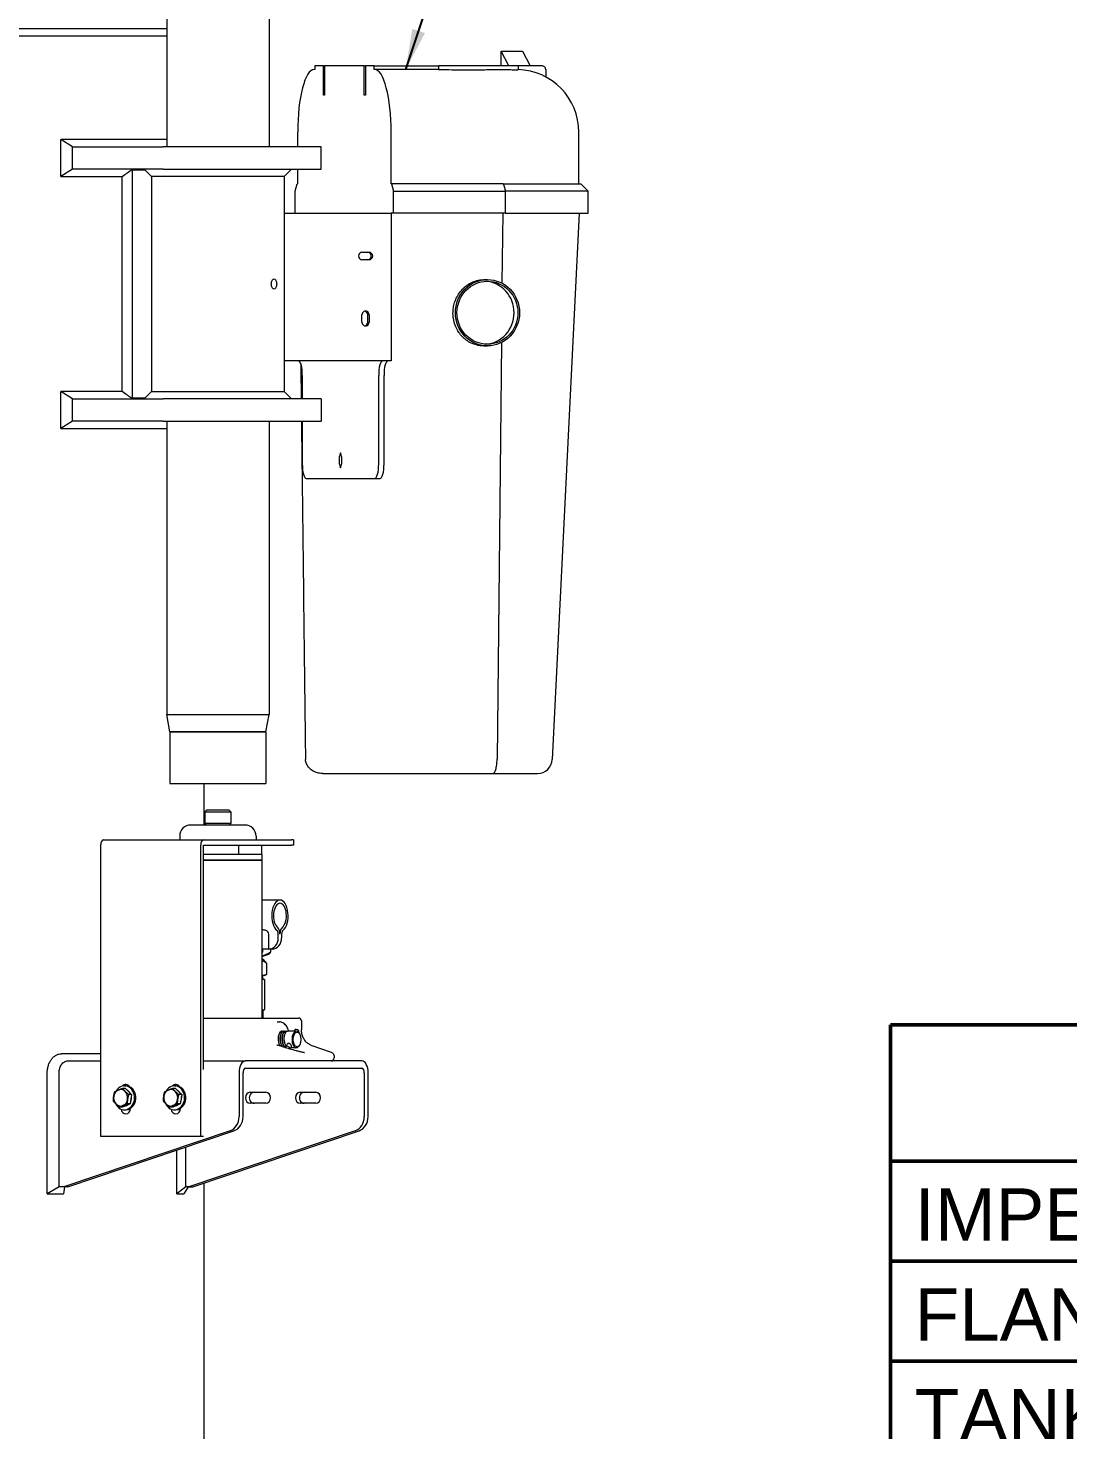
# Model space of a CAD drawing. Header units: inches. Extents: x 17 to 469, y 7 to 301.
# Drawn here: x 371.46 to 406.72, y 81.76 to 129.31 of the extents above; entities that cross this region are included whole.
import ezdxf
from ezdxf.enums import TextEntityAlignment as Align

# ---------------------------------------------------------------- set-up
doc = ezdxf.new("R2010")
doc.units = ezdxf.units.IN
doc.header["$LTSCALE"] = 14
doc.header["$MEASUREMENT"] = 0
doc.layers.get('0').update_dxf_attribs({"lineweight": 25})
for name, color, linetype, lineweight in [('Sketch Geometry(MEMCOR)', 7, 'Continuous', 50), ('Symbol (ANSI)', 7, 'Continuous', 25), ('Symbols(MEMCOR)', 7, 'Continuous', 25), ('Visible (ANSI)', 7, 'Continuous', 50)]:
    doc.layers.add(name, color=color, linetype=linetype, lineweight=lineweight)
doc.styles.add('MEMCOR', font='arial.ttf')
doc.styles.add('MEMCOR Medium', font='arial.ttf')
doc.styles.get("Standard").update_dxf_attribs({"font": 'arial.ttf'})
doc.dimstyles.new('Default (ANSI)$7', dxfattribs={"dimscale": 14, "dimtxt": 0.15, "dimasz": 0.098425, "dimexe": 0.125, "dimexo": 0.0625, "dimgap": 0.031496, "dimtad": 0, "dimtih": 1, "dimtoh": 1, "dimdec": 4, "dimrnd": 1e-08, "dimzin": 3, "dimdsep": 46, "dimlunit": 5, "dimtxsty": 'MEMCOR Medium', "dimcen": 0.09, "dimdle": 0.393701, "dimclrd": 256, "dimclre": 256, "dimclrt": 256, "dimadec": 0, "dimazin": 1, "dimtfac": 0.8, "dimtofl": 0, "dimtmove": 0, "dimatfit": 3, "dimfxl": 1, "dimfrac": 1, "dimtolj": 1, "dimtzin": 4, "dimlwd": -1, "dimlwe": -1, "dimarcsym": 0})

# ---------------------------------------------------------------- blocks, each defined once
blk = doc.blocks.new('NOTES')
at = {"layer": 'Sketch Geometry(MEMCOR)'}
for p, q in [((-2.075, 1.85), (2.075, 1.85)), ((-2.075, -1.85), (-2.075, 1.85)), ((-2.075, 1.55), (2.075, 1.55)), ((-2.075, 1.33), (2.075, 1.33)), ((-2.075, 1.11), (2.075, 1.11)), ((-2.075, 1.11), (2.075, 1.11))]:
    blk.add_line(p, q, dxfattribs=at)
at = {"layer": 'Symbols(MEMCOR)', "color": 7, "insert": (-2.0218, 1.49), "char_height": 0.114972, "attachment_point": 1, "style": 'MEMCOR'}
blk.add_mtext('\\fArial|b0|i0;IMPERIAL CONNECTIONS', dxfattribs=at)
at = {"layer": 'Symbols(MEMCOR)', "color": 7, "insert": (-2.0218, 1.27), "char_height": 0.114972, "width": 3.913787, "attachment_point": 1, "style": 'MEMCOR'}
blk.add_mtext('\\fArial|b0|i0;FLANGES CONFORM TO ANSI B16.5, CLASS 150', dxfattribs=at)
at = {"layer": 'Symbols(MEMCOR)', "color": 7, "insert": (-2.0218, 1.048), "char_height": 0.114972, "width": 4.125148, "attachment_point": 1, "line_spacing_factor": 0.944221, "style": 'MEMCOR'}
blk.add_mtext('\\fArial|b0|i0;TANKS ARE SHIPPED WITH LEGS IN THE COLLAPSED POSITION TO REDUCE OVERALL HEIGHT AND ASSIST TANK ACCESS. TANK MUST BE INSTALLED WITH LEGS IN EXTENDED POSITION.', dxfattribs=at)
at = {"layer": 'Symbols(MEMCOR)', "color": 7, "lineweight": 30, "flags": 63}
for tag, p in [('@Special_Notes', (-2.0218, -1.4827)), ('@Special_Notes1', (-2.0218, -1.6773))]:
    blk.add_attdef(tag, text='', height=0.115, dxfattribs=at).set_placement(p, align=Align.TOP_LEFT)

msp = doc.modelspace()

# ---------------------------------------------------------------- linework, layer by layer
at = {"layer": 'Visible (ANSI)', "linetype": 'Continuous', "lineweight": 18}
for p, q in [((376.164507, 135.776895), (376.164507, 125.276895)), ((379.634507, 135.776895), (379.634507, 125.276895)), ((376.164507, 129.276895), (343.750651, 129.276895)), ((376.164507, 129.026895), (360.939717, 129.026895)), ((387.764962, 128.026895), (387.506143, 128.526895)), ((387.506143, 128.526895), (388.230588, 128.526895)), ((387.506143, 128.026895), (387.506143, 128.526895)), ((388.230588, 128.526895), (388.489407, 128.026895)), ((381.186126, 127.901895), (381.159064, 127.901895)), ((381.477283, 128.026895), (381.186126, 128.026895)), ((381.186126, 128.026895), (381.186126, 127.901895)), ((381.477283, 127.026895), (381.477283, 128.026895)), ((381.477283, 128.026895), (381.515349, 128.026895)), ((381.515349, 128.026895), (381.515349, 127.026895)), ((382.862738, 128.026895), (381.515349, 128.026895)), ((382.862738, 127.026895), (382.862738, 128.026895)), ((382.862738, 128.026895), (382.900805, 128.026895)), ((382.900805, 128.026895), (382.900805, 127.026895)), ((383.191974, 128.026895), (382.900805, 128.026895)), ((383.191974, 128.026895), (385.373461, 128.026895)), ((383.191974, 127.901895), (383.191974, 128.026895)), ((383.219024, 127.901895), (383.191974, 127.901895)), ((384.268788, 127.901895), (383.219024, 127.901895)), ((388.07483, 128.026895), (385.373461, 128.026895)), ((385.373461, 128.026895), (385.373461, 127.899212)), ((388.07483, 128.026895), (388.07483, 127.89593)), ((388.871082, 128.026895), (388.07483, 128.026895)), ((389.013391, 127.901895), (389.013391, 127.650559)), ((381.515349, 127.026895), (381.477283, 127.026895)), ((382.900805, 127.026895), (382.862738, 127.026895)), ((372.57878, 124.278004), (372.57878, 125.525786)), ((376.164507, 125.525786), (372.57878, 125.525786)), ((372.974099, 125.276895), (372.57878, 125.525786)), ((380.606662, 125.276895), (380.606662, 125.776895)), ((383.771426, 124.026895), (383.771426, 125.776895)), ((390.13589, 124.026895), (390.13589, 125.776895)), ((372.974099, 125.276895), (376.044789, 125.276895)), ((372.974099, 124.526895), (372.974099, 125.276895)), ((381.399507, 125.276895), (376.044789, 125.276895)), ((381.399507, 124.526895), (381.399507, 125.276895)), ((372.974099, 124.526895), (372.57878, 124.278004)), ((372.57878, 124.278004), (374.659989, 124.278004)), ((376.044789, 124.526895), (372.974099, 124.526895)), ((374.659989, 116.975786), (374.659989, 124.278004)), ((375.009264, 124.501895), (374.973061, 124.501895)), ((375.009264, 124.501895), (375.424507, 124.501895)), ((375.009264, 116.751895), (375.009264, 124.501895)), ((375.649507, 124.276895), (375.399507, 124.526895)), ((375.649507, 124.276895), (375.649507, 116.976895)), ((380.149507, 124.276895), (375.649507, 124.276895)), ((376.044789, 124.526895), (381.399507, 124.526895)), ((380.149507, 124.276895), (380.399507, 124.526895)), ((380.149507, 124.276895), (380.149507, 116.976895)), ((380.606662, 124.026895), (380.606662, 124.526895)), ((380.523112, 123.776895), (380.588101, 124.026895)), ((380.523112, 123.026895), (380.523112, 123.776895)), ((380.606662, 124.026895), (380.588101, 124.026895)), ((383.789986, 124.026895), (383.771426, 124.026895)), ((383.789986, 124.026895), (383.854975, 123.776895)), ((387.572083, 124.026895), (383.789986, 124.026895)), ((383.854975, 123.026895), (383.854975, 123.776895)), ((383.854975, 123.776895), (387.648358, 123.776895)), ((387.572083, 124.026895), (390.20729, 124.026895)), ((387.648358, 123.026895), (387.648358, 123.776895)), ((390.45729, 123.776895), (387.648358, 123.776895)), ((390.20729, 124.026895), (390.45729, 123.776895)), ((390.45729, 123.026895), (390.45729, 123.776895)), ((380.149507, 123.026895), (383.493126, 123.026895)), ((383.493126, 123.026895), (383.771055, 123.026895)), ((383.854975, 123.026895), (383.771055, 123.026895)), ((383.771069, 123.026895), (383.771069, 118.026895)), ((387.648358, 123.026895), (383.854975, 123.026895)), ((387.554126, 123.026895), (387.529892, 120.654777)), ((387.648358, 123.026895), (390.45729, 123.026895)), ((390.14826, 123.026895), (389.236367, 104.502312)), ((382.784675, 121.701895), (383.026156, 121.701895)), ((383.026156, 121.451895), (382.784675, 121.451895)), ((386.942002, 120.776895), (387.037504, 120.776895)), ((382.784675, 119.331895), (382.784675, 119.581895)), ((382.977628, 119.331895), (382.977628, 119.581895)), ((383.026156, 119.581895), (383.026156, 119.331895)), ((386.918416, 118.526895), (387.037504, 118.526895)), ((387.509292, 118.638455), (387.364919, 104.507213)), ((383.493126, 118.026895), (380.149507, 118.026895)), ((383.771069, 118.026895), (383.493126, 118.026895)), ((380.761891, 117.526895), (380.761891, 116.726895)), ((383.350081, 114.526895), (383.350081, 117.526895)), ((383.531192, 114.526895), (383.531192, 117.526895)), ((372.57878, 115.728004), (372.57878, 116.975786)), ((374.659989, 116.975786), (372.57878, 116.975786)), ((372.974099, 116.726895), (372.57878, 116.975786)), ((375.649507, 116.976895), (375.399507, 116.726895)), ((375.649507, 116.976895), (380.149507, 116.976895)), ((380.149507, 116.976895), (380.399507, 116.726895)), ((372.974099, 116.726895), (376.044789, 116.726895)), ((372.974099, 115.976895), (372.974099, 116.726895)), ((375.009264, 116.751895), (374.973061, 116.751895)), ((375.424507, 116.751895), (375.009264, 116.751895)), ((381.399507, 116.726895), (376.044789, 116.726895)), ((381.399507, 116.726895), (381.399507, 115.976895)), ((372.974099, 115.976895), (372.57878, 115.728004)), ((372.57878, 115.728004), (376.164507, 115.728004)), ((376.044789, 115.976895), (372.974099, 115.976895)), ((376.044789, 115.976895), (381.399507, 115.976895)), ((376.164507, 115.976895), (376.164507, 106.026895)), ((379.634507, 115.976895), (379.634507, 106.026895)), ((380.761891, 115.976895), (380.761891, 114.526895)), ((382.023633, 114.521895), (382.023633, 114.771895)), ((382.088338, 114.771895), (382.088338, 114.521895)), ((380.8913, 114.026895), (383.220672, 114.026895)), ((383.220672, 114.026895), (383.401783, 114.026895)), ((376.164507, 106.026895), (379.634507, 106.026895)), ((376.164507, 106.026895), (376.212749, 106.026895)), ((376.274507, 105.436895), (376.164507, 106.026895)), ((376.212749, 106.026895), (379.634507, 106.026895)), ((379.524507, 105.436895), (379.634507, 106.026895)), ((376.274507, 105.436895), (379.524507, 105.436895)), ((376.274507, 105.436895), (376.274507, 103.686895)), ((376.319691, 105.436895), (376.274507, 105.436895)), ((379.524507, 105.436895), (376.319691, 105.436895)), ((379.524507, 105.436895), (379.524507, 103.686895)), ((387.364919, 104.507213), (387.364919, 104.507174)), ((376.274507, 103.686895), (379.524507, 103.686895)), ((377.438593, 102.276895), (377.438593, 103.686895)), ((381.458412, 104.026895), (383.911941, 104.026895)), ((383.911941, 104.026895), (387.221179, 104.026895)), ((387.221179, 104.026895), (388.736964, 104.026895)), ((377.512007, 102.776895), (377.462007, 102.726895)), ((377.462007, 102.726895), (378.337007, 102.726895)), ((377.462007, 102.726895), (377.462007, 102.326895)), ((378.287007, 102.776895), (377.512007, 102.776895)), ((378.287007, 102.776895), (378.337007, 102.726895)), ((378.337007, 102.726895), (378.337007, 102.326895)), ((378.818132, 102.276895), (376.980881, 102.276895)), ((378.337007, 102.326895), (377.462007, 102.326895)), ((377.512007, 102.276895), (377.462007, 102.326895)), ((378.287007, 102.276895), (378.337007, 102.326895)), ((374.025405, 101.776895), (377.417598, 101.776895)), ((376.605881, 101.901895), (376.605881, 101.776895)), ((377.417598, 101.776895), (380.390482, 101.776895)), ((379.193132, 101.901895), (379.193132, 101.776895)), ((380.466458, 101.776895), (380.390482, 101.776895)), ((380.466458, 101.776895), (380.466458, 101.589395)), ((373.926024, 101.589356), (373.926024, 91.729286)), ((377.318217, 91.729286), (377.318217, 101.589356)), ((377.417577, 93.987817), (377.417577, 101.589356)), ((378.613248, 101.276895), (377.417577, 101.276895)), ((377.417598, 101.589395), (380.390482, 101.589395)), ((378.613248, 101.276895), (378.613248, 101.589395)), ((379.392774, 101.276895), (378.613248, 101.276895)), ((379.392774, 101.276895), (379.392774, 101.589395)), ((379.393257, 101.276895), (379.392774, 101.276895)), ((379.393257, 101.276895), (379.393257, 101.089395)), ((380.466458, 101.589395), (380.390482, 101.589395)), ((379.393257, 101.089395), (377.417577, 101.089395)), ((379.393257, 101.069395), (377.417577, 101.069395)), ((379.268257, 101.069395), (379.268257, 101.089395)), ((379.393257, 101.069395), (379.393257, 95.733145)), ((380.003994, 99.733145), (379.393257, 99.733145)), ((379.626703, 98.068145), (379.626703, 98.578937)), ((379.94659, 98.443145), (379.94659, 98.578937)), ((380.061399, 98.578937), (380.061399, 98.443145)), ((379.422188, 97.972244), (379.422188, 98.068145)), ((379.626703, 98.068145), (379.422188, 98.068145)), ((379.741512, 98.068145), (379.626703, 98.068145)), ((379.692249, 97.972244), (379.692249, 98.068145)), ((379.419333, 97.733145), (379.393257, 97.733145)), ((379.419333, 97.733145), (379.542364, 97.586522)), ((379.549351, 97.578001), (379.549351, 97.209721)), ((379.417535, 97.170645), (379.393257, 97.170645)), ((379.419333, 97.070645), (379.393257, 97.070645)), ((379.481833, 97.170645), (379.417535, 97.170645)), ((379.419333, 97.070645), (379.419333, 97.170645)), ((379.419333, 97.070645), (379.471217, 97.04069)), ((379.477206, 97.037151), (379.477206, 96.016639)), ((379.481833, 97.170645), (379.542364, 97.205593)), ((377.417577, 95.733145), (378.390654, 95.733145)), ((378.390654, 95.733145), (380.634644, 95.733145)), ((379.393257, 95.983145), (379.419333, 95.983145)), ((379.419333, 95.983145), (379.471217, 96.0131)), ((379.419333, 95.983145), (379.419333, 95.733145)), ((379.908666, 95.59877), (379.987614, 95.59877)), ((380.734644, 95.633145), (380.734644, 95.332676)), ((380.081119, 95.28627), (380.072917, 95.28627)), ((380.146737, 95.28627), (380.138535, 95.28627)), ((380.212355, 95.28627), (380.204153, 95.28627)), ((380.559145, 95.28627), (380.269771, 95.28627)), ((380.50378, 95.329294), (380.481327, 95.28627)), ((380.645626, 95.25527), (380.638501, 95.241617)), ((380.664949, 95.203768), (380.648936, 95.227499)), ((379.900687, 94.824633), (379.900671, 94.824639)), ((380.251899, 94.846633), (380.203959, 94.75477)), ((380.393745, 94.772609), (380.348717, 94.686324)), ((380.559145, 94.72377), (380.368258, 94.72377)), ((380.664949, 94.806272), (380.648936, 94.782541)), ((381.055565, 94.814333), (381.742079, 94.569864)), ((373.926024, 94.522044), (372.595573, 94.522044)), ((372.809008, 94.276895), (373.926024, 94.276895)), ((377.417577, 94.276895), (378.832536, 94.276895)), ((382.781279, 94.276895), (378.832536, 94.276895)), ((381.838788, 94.427817), (381.838788, 94.376895)), ((372.115197, 89.765949), (372.115197, 93.876895)), ((372.515229, 90.011099), (372.515229, 93.876895)), ((378.620569, 93.876895), (378.620569, 92.388397)), ((378.753048, 92.388397), (378.753048, 93.876895)), ((378.832536, 94.026895), (382.781279, 94.026895)), ((382.860767, 93.876895), (382.860767, 92.388397)), ((382.993247, 92.388397), (382.993247, 93.876895)), ((374.765778, 93.346526), (374.663555, 93.346526)), ((374.731679, 93.432895), (374.774073, 93.432895)), ((374.765778, 93.346526), (374.871314, 93.242442)), ((374.871314, 93.242442), (374.97685, 93.138358)), ((376.461874, 93.346526), (376.359651, 93.346526)), ((376.427775, 93.432895), (376.470169, 93.432895)), ((376.461874, 93.346526), (376.56741, 93.242442)), ((376.56741, 93.242442), (376.672947, 93.138358)), ((378.991547, 93.214395), (379.521578, 93.214395)), ((380.687644, 93.214395), (381.217674, 93.214395)), ((374.800291, 92.762996), (374.67108, 92.707264)), ((374.929502, 92.818727), (374.800291, 92.762996)), ((374.929502, 92.818727), (374.827279, 92.818727)), ((374.97685, 93.138358), (374.874628, 93.138358)), ((374.953176, 92.978543), (374.929502, 92.818727)), ((374.97685, 93.138358), (374.953176, 92.978543)), ((376.496387, 92.762996), (376.367177, 92.707264)), ((376.625598, 92.818727), (376.496387, 92.762996)), ((376.625598, 92.818727), (376.523375, 92.818727)), ((376.672947, 93.138358), (376.570724, 93.138358)), ((376.649272, 92.978543), (376.625598, 92.818727)), ((376.672947, 93.138358), (376.649272, 92.978543)), ((379.521578, 92.839395), (378.991547, 92.839395)), ((381.217674, 92.839395), (380.687644, 92.839395)), ((374.67108, 92.707264), (374.568858, 92.707264)), ((374.731679, 92.620895), (374.774073, 92.620895)), ((376.367177, 92.707264), (376.264954, 92.707264)), ((376.427775, 92.620895), (376.470169, 92.620895)), ((378.312879, 91.907583), (372.675751, 90.011099)), ((372.808231, 90.011099), (378.445359, 91.907583)), ((382.553078, 91.907583), (376.91595, 90.011099)), ((377.04843, 90.011099), (382.685557, 91.907583)), ((373.926024, 91.729286), (377.318217, 91.729286)), ((376.807592, 90.011099), (376.807592, 91.356594)), ((377.318217, 91.729286), (377.409264, 91.729286)), ((376.512346, 89.765949), (376.512346, 91.257265)), ((372.515229, 90.011099), (372.115197, 89.765949)), ((372.675751, 90.011099), (372.515229, 90.011099)), ((372.699874, 90.011099), (372.664446, 89.765949)), ((372.808231, 90.011099), (372.675751, 90.011099)), ((376.807592, 90.011099), (376.512346, 89.765949)), ((376.887907, 90.011099), (376.747694, 89.765949)), ((376.91595, 90.011099), (376.807592, 90.011099)), ((376.91595, 90.011099), (377.04843, 90.011099)), ((377.438593, 77.457895), (377.438593, 90.14236)), ((372.115197, 89.765949), (372.664446, 89.765949)), ((376.512346, 89.765949), (376.747694, 89.765949))]:
    msp.add_line(p, q, dxfattribs=at)
for centre, radius, start, end in [((388.01089, 125.776895), 2.125, 0, 88.2757372), ((388.736972, 104.526895), 0.5, 270, 357.1818291), ((376.980881, 101.901895), 0.375, 90, 180), ((378.818132, 101.901895), 0.375, 0, 90), ((380.634644, 95.633145), 0.1, 0, 90), ((381.738788, 94.376895), 0.1, 270, 0)]:
    msp.add_arc(centre, radius, start, end, dxfattribs=at)
for centre, major_axis, ratio, start_param, end_param in [((381.159064, 125.776895), (0, 2.125), 0.259953945, 0, 1.570796327), ((383.219024, 125.776895), (0, -2.125), 0.259953945, 1.570796327, 3.141592654), ((384.268788, 125.776895), (21.990324, 0), 0.096633412, 1.520540653, 1.570796327), ((388.871082, 127.901895), (0.142309, 0), 0.878370418, 0, 1.570796327), ((382.784675, 121.576895), (0, -0.125), 0.965925826, 3.141592654, 6.283185307), ((382.977628, 121.576895), (0, -0.125), 0.965925826, 0, 3.141592654), ((383.026156, 121.576895), (0, 0.125), 0.965925826, 3.141592654, 6.283185307), ((386.908094, 119.651895), (0, -1.069494), 0.965925826, 0.062675585, 3.078917069), ((382.905416, 119.581895), (0, 0.125), 0.965925826, 4.71238898, 7.853981634), ((382.856887, 119.581895), (0, 0.125), 0.965925826, 4.71238898, 6.080845559), ((382.905416, 119.331895), (0, -0.125), 0.965925826, 4.71238898, 7.853981634), ((382.856887, 119.331895), (0, -0.125), 0.965925826, 0.202339749, 1.570796327), ((380.632481, 117.526895), (0, 0.5), 0.258819045, 4.71238898, 6.283185307), ((383.479491, 117.526895), (0, 0.5), 0.258819045, 0, 1.570796327), ((383.660602, 117.526895), (0, 0.5), 0.258819045, 0, 1.570796327), ((382.055986, 114.771895), (0, 0.125), 0.258819045, 4.71238898, 7.853981634), ((380.8913, 114.526895), (0, -0.5), 0.258819045, 4.71238898, 6.283185307), ((382.055986, 114.521895), (0, -0.125), 0.258819045, 4.71238898, 7.853981634), ((383.220672, 114.526895), (0, -0.5), 0.258819045, 0, 1.570796327), ((383.401783, 114.526895), (0, -0.5), 0.258819045, 0, 1.570796327), ((381.3638, 104.528789), (-0.113477, 0.48878), 0.98813552, 1.3520218, 1.39739246), ((374.025405, 101.589356), (0, 0.187539), 0.529919264, 0, 1.570796327), ((377.417598, 101.589356), (0, 0.187539), 0.529919264, 0, 1.570796327), ((377.417598, 101.589356), (0, 0.0000394), 0.529919264, 0, 1.570796327), ((380.003994, 99.201895), (0, -0.53125), 0.521858138, 0.381636227, 5.90154908), ((380.003994, 99.201895), (0, -0.42125), 0.521858138, 0.381636227, 5.90154908), ((379.777941, 99.201895), (0.730411, 0), 0.727330688, 4.157712545, 4.330752753), ((379.434218, 98.578937), (0.192485, 0), 0.727330688, 0, 1.1891601), ((379.626703, 98.443145), (0, -0.375), 0.853032287, 0, 1.570796327), ((379.741512, 98.443145), (0, -0.375), 0.853032287, 0, 1.570796327), ((379.87353, 98.578937), (0, 0.14), 0.521858138, 4.71238898, 5.90154908), ((379.87353, 98.578937), (0, 0.25), 0.521858138, 4.71238898, 5.90154908), ((380.134459, 98.578937), (0, 0.25), 0.521858138, 0.381636227, 1.570796327), ((380.134459, 98.578937), (0, 0.14), 0.521858138, 0.381636227, 1.570796327), ((378.909302, 99.068145), (0, -1.25), 0.853032287, 0.471100818, 0.50179497), ((379.179364, 99.068145), (0, -1.25), 0.853032287, 0.201965612, 0.50179497), ((378.595535, 99.068145), (1.718613, 0), 0.72733069, 5.195081766, 5.214183953), ((379.493131, 99.068145), (0, 1.25), 0.331174149, 3.545484492, 3.643387629), ((379.236768, 99.068145), (0, -1.25), 0.853032287, 0.147291765, 0.403891833), ((380.559145, 95.00502), (0, -0.28125), 0.521858138, 2.483298531, 6.94147943), ((380.574703, 95.292282), (0.070923, -0.037012), 0.603184915, 0, 3.141592654), ((380.274883, 94.717758), (0.070923, -0.037012), 0.603184915, 0.128021739, 3.638266401), ((378.832536, 93.876895), (0, 0.4), 0.529919264, 0, 1.570796327), ((382.781279, 93.876895), (0, 0.4), 0.529919264, 4.71238898, 6.283185307), ((378.832536, 93.876895), (0, 0.15), 0.529919264, 0, 1.570796327), ((382.781279, 93.876895), (0, 0.15), 0.529919264, 4.71238898, 6.283185307), ((374.602907, 93.026895), (0, 0.281), 0.848048096, 0.350665941, 1.397863492), ((374.731679, 93.026895), (0, -0.406), 0.848048096, 5.213042748, 10.392589913), ((374.602907, 93.026895), (0, 0.281), 0.848048096, 5.586653696, 6.633851248), ((374.774073, 93.291786), (0, 0.1875), 0.848048096, 5.354787395, 7.068229883), ((374.602907, 93.026895), (0, 0.281), 0.848048096, 4.539456145, 5.586653696), ((374.774073, 93.026895), (0, -0.406), 0.848048096, 0, 3.141592654), ((374.731679, 93.026895), (0, -0.281), 0.848048096, 2.17715705, 2.712965036), ((376.299003, 93.026895), (0, 0.281), 0.848048096, 0.350665941, 1.397863492), ((376.427775, 93.026895), (0, -0.406), 0.848048096, 5.213042748, 10.392589913), ((376.299003, 93.026895), (0, 0.281), 0.848048096, 5.586653696, 6.633851248), ((376.470169, 93.291786), (0, 0.1875), 0.848048096, 5.354787395, 7.068229883), ((376.299003, 93.026895), (0, 0.281), 0.848048096, 4.539456145, 5.586653696), ((376.470169, 93.026895), (0, -0.406), 0.848048096, 0, 3.141592654), ((376.427775, 93.026895), (0, -0.281), 0.848048096, 2.17715705, 2.712965036), ((378.991547, 93.026895), (0, -0.1875), 0.848048096, 3.141592654, 6.283185307), ((379.124027, 93.026895), (0, 0.1875), 0.848048096, 0, 3.141592654), ((379.521578, 93.026895), (0, 0.1875), 0.848048096, 3.141592654, 6.283185307), ((380.687644, 93.026895), (0, -0.1875), 0.848048096, 3.141592654, 6.283185307), ((380.820123, 93.026895), (0, 0.1875), 0.848048096, 0, 3.141592654), ((381.217674, 93.026895), (0, 0.1875), 0.848048096, 3.141592654, 6.283185307), ((374.602907, 93.026895), (0, -0.281), 0.848048096, 4.539456145, 5.586653696), ((374.602907, 93.026895), (0, -0.281), 0.848048096, 5.586653696, 6.633851248), ((374.602907, 93.026895), (0, -0.281), 0.848048096, 0.350665941, 1.397863492), ((374.731679, 93.026895), (0, -0.281), 0.848048096, 0.15490211, 0.546429771), ((374.731679, 93.026895), (0, -0.281), 0.848048096, 1.065357205, 1.730369778), ((376.299003, 93.026895), (0, -0.281), 0.848048096, 4.539456145, 5.586653696), ((376.299003, 93.026895), (0, -0.281), 0.848048096, 5.586653696, 6.633851248), ((376.299003, 93.026895), (0, -0.281), 0.848048096, 0.350665941, 1.397863492), ((376.427775, 93.026895), (0, -0.281), 0.848048096, 0.15490211, 0.546429771), ((376.427775, 93.026895), (0, -0.281), 0.848048096, 1.065357205, 1.730369778), ((374.774073, 92.666786), (0, -0.1875), 0.848048096, 4.832001827, 7.853974456), ((376.470169, 92.666786), (0, -0.1875), 0.848048096, 4.832001827, 7.853974456), ((378.196545, 92.388397), (0, -0.5), 0.848048096, 0.277922798, 1.570796327), ((378.329024, 92.388397), (0, -0.5), 0.848048096, 0.277922798, 1.570796327), ((382.436743, 92.388397), (0, -0.5), 0.848048096, 0.277922798, 1.570796327), ((382.569223, 92.388397), (0, -0.5), 0.848048096, 0.277922798, 1.570796327)]:
    msp.add_ellipse(centre, major_axis=major_axis, ratio=ratio, start_param=start_param, end_param=end_param, dxfattribs=at)
for centre, major_axis, ratio in [((387.037504, 119.651895), (0, 1.125), 0.965925826), ((387.037504, 119.651895), (0, 1.069494), 0.965925826), ((380.584736, 95.00502), (0, 0.25125), 0.521858138)]:
    msp.add_ellipse(centre, major_axis=major_axis, ratio=ratio, dxfattribs=at)
for points, knots in [([(385.373461, 127.899212), (385.454579, 127.898637), (385.535549, 127.898032), (385.905134, 127.895365), (386.189478, 127.89374), (386.459107, 127.89374), (386.566788, 127.89374), (386.678221, 127.89398), (386.790522, 127.8945)], [26.213517074, 26.213517074, 26.213517074, 26.213517074, 26.824810769, 26.824810769, 29.016237352, 29.016237352, 29.016237352, 29.891417752, 29.891417752, 29.891417752, 29.891417752]), ([(386.790522, 127.8945), (386.843734, 127.894807), (386.896491, 127.895157), (386.98863, 127.896098), (387.027924, 127.896577), (387.066467, 127.89708)], [-55.1561514955, -55.1561514955, -55.1561514955, -55.1561514955, -54.7075950751, -54.7075950751, -54.3637081452, -54.3637081452, -54.3637081452, -54.3637081452]), ([(387.066467, 127.89708), (387.105983, 127.897617), (387.145079, 127.897986), (387.44209, 127.900229), (387.663221, 127.898554), (387.89172, 127.895484), (387.961907, 127.894172), (388.036063, 127.893666), (388.057066, 127.893794), (388.072264, 127.894895), (388.07483, 127.895362), (388.07483, 127.895934)], [-37.914858437, -37.914858437, -37.914858437, -37.914858437, -37.674676988, -37.674676988, -36.064935499, -36.064935499, -35.345048353, -35.345048353, -34.968662607, -34.968662607, -34.800547278, -34.800547278, -34.800547278, -34.800547278]), ([(374.659989, 124.278004), (374.715837, 124.317659), (374.771618, 124.357421), (374.875956, 124.432075), (374.924535, 124.466948), (374.973061, 124.501895)], [-1.0798461325, -1.0798461325, -1.0798461325, -1.0798461325, -0.5496662488, -0.5496662488, -0.0868629336, -0.0868629336, -0.0868629336, -0.0868629336]), ([(379.807615, 120.45502), (379.796174, 120.45502), (379.783683, 120.459337), (379.760194, 120.47688), (379.74921, 120.490106), (379.731642, 120.520616), (379.723888, 120.539938), (379.713539, 120.582282), (379.71096, 120.605305), (379.71096, 120.648485), (379.713539, 120.671508), (379.723888, 120.713852), (379.731642, 120.733174), (379.74921, 120.763684), (379.760194, 120.77691), (379.783683, 120.794454), (379.796174, 120.79877), (379.807615, 120.79877)], [0.658064209, 0.658064209, 0.658064209, 0.658064209, 0.822580166, 0.822580166, 0.987096123, 0.987096123, 1.15161227, 1.15161227, 1.316128418, 1.316128418, 1.480644565, 1.480644565, 1.645160712, 1.645160712, 1.809676669, 1.809676669, 1.974192626, 1.974192626, 1.974192626, 1.974192626]), ([(379.807615, 120.79877), (379.819056, 120.79877), (379.830966, 120.794454), (379.852354, 120.77691), (379.861848, 120.763684), (379.876617, 120.733174), (379.88288, 120.713852), (379.891124, 120.671508), (379.893119, 120.648485), (379.893119, 120.626895), (379.893119, 120.605305), (379.891124, 120.582282), (379.88288, 120.539938), (379.876617, 120.520616), (379.861848, 120.490106), (379.852354, 120.47688), (379.830966, 120.459337), (379.819056, 120.45502), (379.807615, 120.45502)], [1.974192626, 1.974192626, 1.974192626, 1.974192626, 2.138708584, 2.138708584, 2.303224541, 2.303224541, 2.467740688, 2.467740688, 2.632256835, 2.632256835, 2.632256835, 2.796772982, 2.796772982, 2.961289129, 2.961289129, 3.125805087, 3.125805087, 3.290321044, 3.290321044, 3.290321044, 3.290321044]), ([(386.918416, 118.526895), (386.832579, 118.526895), (386.747018, 118.53793), (386.540757, 118.592205), (386.424602, 118.647703), (386.22462, 118.794013), (386.140352, 118.88088), (386.017141, 119.059372), (385.972873, 119.145264), (385.913267, 119.309001), (385.894054, 119.384525), (385.876362, 119.501812), (385.872371, 119.542298), (385.868953, 119.61511), (385.868747, 119.647335), (385.871055, 119.714918), (385.873836, 119.750235), (385.885035, 119.840808), (385.895766, 119.895678), (385.946988, 120.085644), (386.007432, 120.213517), (386.170504, 120.440867), (386.272123, 120.537812), (386.508137, 120.689552), (386.641323, 120.74098), (386.833548, 120.772491), (386.887824, 120.776895), (386.942002, 120.776895)], [-10.715760579, -10.715760579, -10.715760579, -10.715760579, -10.016991824, -10.016991824, -8.987209406, -8.987209406, -8.034855793, -8.034855793, -7.28612208, -7.28612208, -6.68856196, -6.68856196, -6.377730064, -6.377730064, -6.131961856, -6.131961856, -5.862080728, -5.862080728, -5.436410224, -5.436410224, -4.360552956, -4.360552956, -3.27084968, -3.27084968, -2.137348845, -2.137348845, -1.69571103, -1.69571103, -1.69571103, -1.69571103]), ([(374.973061, 116.751895), (374.926865, 116.785164), (374.880621, 116.818366), (374.776294, 116.893036), (374.718177, 116.934469), (374.659989, 116.975786)], [-0.9929838904, -0.9929838904, -0.9929838904, -0.9929838904, -0.5524017996, -0.5524017996, 0, 0, 0, 0]), ([(380.731863, 115.976895), (380.733249, 115.86003), (380.734636, 115.743166), (380.750652, 114.392869), (380.765283, 113.159437), (380.794546, 110.692573), (380.809177, 109.45914), (380.83844, 106.992276), (380.853071, 105.758844), (380.867703, 104.525412)], [-30.374108627, -30.374108627, -30.374108627, -30.374108627, -29.482665852, -29.482665852, -20.074046969, -20.074046969, -10.665428085, -10.665428085, -1.256809201, -1.256809201, -1.256809201, -1.256809201]), ([(381.458412, 104.026895), (381.409395, 104.026895), (381.360135, 104.031999), (381.262977, 104.052963), (381.214747, 104.068862), (381.121198, 104.113352), (381.075498, 104.142089), (380.991146, 104.215967), (380.952437, 104.261185), (380.899924, 104.357325), (380.882722, 104.40397), (380.8713, 104.469881), (380.869415, 104.486272), (380.868484, 104.502672)], [-0.002011235, -0.002011235, -0.002011235, -0.002011235, 0.35938223, 0.35938223, 0.720775695, 0.720775695, 1.082169161, 1.082169161, 1.443562626, 1.443562626, 1.716331212, 1.716331212, 1.804956091, 1.804956091, 1.804956091, 1.804956091]), ([(387.221179, 104.026895), (387.221252, 104.026895), (387.221325, 104.026895), (387.238686, 104.026988), (387.255874, 104.038052), (387.28959, 104.082693), (387.305645, 104.1175), (387.333043, 104.206514), (387.344125, 104.25986), (387.359766, 104.378245), (387.364176, 104.442147), (387.364919, 104.507174)], [-0.001946091, -0.001946091, -0.001946091, -0.001946091, 0, 0, 0.46111037, 0.46111037, 0.957424131, 0.957424131, 1.453469453, 1.453469453, 1.949372756, 1.949372756, 1.949372756, 1.949372756]), ([(380.304822, 95.28627), (380.303674, 95.28998), (380.302503, 95.293671), (380.283672, 95.351507), (380.260873, 95.401407), (380.204082, 95.488568), (380.169995, 95.52614), (380.093755, 95.577434), (380.053024, 95.593534), (380.002737, 95.598403), (379.995176, 95.59877), (379.987614, 95.59877)], [6.818121118, 6.818121118, 6.818121118, 6.818121118, 6.841009816, 6.841009816, 7.178667089, 7.178667089, 7.516324361, 7.516324361, 7.803489186, 7.803489186, 7.853981634, 7.853981634, 7.853981634, 7.853981634]), ([(380.072917, 95.28627), (380.060901, 95.28627), (380.048974, 95.283009), (380.025841, 95.270089), (380.014743, 95.260445), (379.989443, 95.22961), (379.9764, 95.205448), (379.955837, 95.14747), (379.948541, 95.11404), (379.941207, 95.042989), (379.941269, 95.006086), (379.948779, 94.933703), (379.956051, 94.898894), (379.976365, 94.838487), (379.988611, 94.812832), (380.002864, 94.791421)], [-16.493275383, -16.493275383, -16.493275383, -16.493275383, -16.30466323, -16.30466323, -16.114805784, -16.114805784, -15.838348084, -15.838348084, -15.556511065, -15.556511065, -15.277042507, -15.277042507, -15.000044981, -15.000044981, -14.748541989, -14.748541989, -14.748541989, -14.748541989]), ([(380.013289, 94.78814), (379.999191, 94.808587), (379.986956, 94.833151), (379.96606, 94.891923), (379.95831, 94.926369), (379.949788, 94.99853), (379.949212, 95.035587), (379.955557, 95.10705), (379.96237, 95.140762), (379.98205, 95.199845), (379.994734, 95.224772), (380.024554, 95.263474), (380.041427, 95.276618), (380.075938, 95.288263), (380.093207, 95.287367), (380.109827, 95.279963)], [-2.322691111, -2.322691111, -2.322691111, -2.322691111, -2.077179172, -2.077179172, -1.800507874, -1.800507874, -1.520293729, -1.520293729, -1.239659034, -1.239659034, -0.962969243, -0.962969243, -0.680307281, -0.680307281, -0.411955086, -0.411955086, -0.411955086, -0.411955086]), ([(380.138526, 95.28627), (380.134464, 95.28627), (380.130397, 95.285896), (380.108572, 95.28186), (380.091373, 95.271416), (380.060291, 95.237646), (380.046641, 95.214824), (380.02455, 95.158797), (380.016426, 95.125876), (380.0074, 95.055596), (380.006589, 95.019013), (380.01236, 94.946324), (380.018827, 94.910906), (380.038829, 94.84531), (380.052262, 94.815867), (380.075056, 94.781511), (380.082254, 94.772326), (380.089801, 94.764257)], [-11.987219716, -11.987219716, -11.987219716, -11.987219716, -11.923148901, -11.923148901, -11.642581456, -11.642581456, -11.36604087, -11.36604087, -11.08169527, -11.08169527, -10.803406962, -10.803406962, -10.525403075, -10.525403075, -10.242948778, -10.242948778, -10.123330404, -10.123330404, -10.123330404, -10.123330404]), ([(380.101483, 94.76064), (380.093665, 94.768533), (380.086196, 94.777608), (380.063029, 94.811078), (380.049369, 94.839692), (380.028629, 94.903992), (380.021711, 94.938997), (380.014928, 95.011455), (380.01523, 95.048235), (380.023266, 95.118976), (380.030906, 95.152199), (380.052101, 95.209376), (380.065397, 95.232986), (380.096019, 95.268613), (380.113107, 95.28007), (380.145747, 95.287958), (380.160851, 95.28646), (380.175442, 95.279963)], [-6.952206986, -6.952206986, -6.952206986, -6.952206986, -6.830041978, -6.830041978, -6.550339786, -6.550339786, -6.2735198, -6.2735198, -5.994604043, -5.994604043, -5.71184336, -5.71184336, -5.435473357, -5.435473357, -5.154205072, -5.154205072, -4.918384417, -4.918384417, -4.918384417, -4.918384417]), ([(380.204149, 95.28627), (380.202392, 95.28627), (380.200633, 95.2862), (380.180833, 95.284623), (380.163197, 95.275831), (380.131148, 95.244922), (380.116931, 95.223407), (380.093698, 95.170054), (380.084908, 95.138641), (380.074019, 95.069779), (380.072186, 95.032946), (380.076177, 94.959755), (380.081728, 94.92409), (380.099922, 94.857184), (380.112546, 94.826694), (380.143053, 94.776062), (380.160582, 94.756286), (380.186874, 94.738041), (380.1942, 94.734018), (380.201632, 94.73096)], [-7.47976339, -7.47976339, -7.47976339, -7.47976339, -7.452093404, -7.452093404, -7.168448934, -7.168448934, -6.891339244, -6.891339244, -6.611911602, -6.611911602, -6.329845298, -6.329845298, -6.053348763, -6.053348763, -5.771531572, -5.771531572, -5.492966017, -5.492966017, -5.388680549, -5.388680549, -5.388680549, -5.388680549]), ([(380.200868, 94.735145), (380.197964, 94.736664), (380.195078, 94.738333), (380.172824, 94.752476), (380.154935, 94.771427), (380.123712, 94.820578), (380.11068, 94.850363), (380.091499, 94.916291), (380.085424, 94.951706), (380.080324, 95.024989), (380.081605, 95.062173), (380.091559, 95.131794), (380.099877, 95.16364), (380.122307, 95.218337), (380.136236, 95.240704), (380.167831, 95.273395), (380.185281, 95.283164), (380.215938, 95.287395), (380.228687, 95.285471), (380.241056, 95.279963)], [-11.6256534, -11.6256534, -11.6256534, -11.6256534, -11.584401582, -11.584401582, -11.304939929, -11.304939929, -11.023965895, -11.023965895, -10.747518044, -10.747518044, -10.464034921, -10.464034921, -10.18538219, -10.18538219, -9.907760057, -9.907760057, -9.624926797, -9.624926797, -9.424705187, -9.424705187, -9.424705187, -9.424705187]), ([(380.269771, 95.28627), (380.25202, 95.28627), (380.234505, 95.279149), (380.20208, 95.251558), (380.1874, 95.23146), (380.162862, 95.180387), (380.153302, 95.149749), (380.14088, 95.082201), (380.138162, 95.045955), (380.140345, 94.972948), (380.145054, 94.936885), (380.161625, 94.868462), (380.173564, 94.836875), (380.196072, 94.796209), (380.204458, 94.783747), (380.213429, 94.772904)], [-2.972007741, -2.972007741, -2.972007741, -2.972007741, -2.693159029, -2.693159029, -2.416610786, -2.416610786, -2.135972908, -2.135972908, -1.8559664, -1.8559664, -1.579075232, -1.579075232, -1.295965315, -1.295965315, -1.148821554, -1.148821554, -1.148821554, -1.148821554]), ([(381.055565, 94.814333), (381.020225, 94.826917), (380.985888, 94.844941), (380.921381, 94.891313), (380.891228, 94.91967), (380.837438, 94.985283), (380.813818, 95.022535), (380.775125, 95.103559), (380.760061, 95.147321), (380.739819, 95.238286), (380.734644, 95.285478), (380.734644, 95.332676)], [3.436501174, 3.436501174, 3.436501174, 3.436501174, 3.691678735, 3.691678735, 3.946856297, 3.946856297, 4.202033858, 4.202033858, 4.457211419, 4.457211419, 4.71238898, 4.71238898, 4.71238898, 4.71238898]), ([(379.895097, 94.82751), (379.895097, 94.82751), (379.895101, 94.827507), (379.895254, 94.827386), (379.896799, 94.826227), (379.899935, 94.824925), (379.90023, 94.824806), (379.900539, 94.824689)], [0.09185659335, 0.09185659335, 0.09185659335, 0.09185659335, 0.09626832938, 0.09626832938, 0.17670835184, 0.17670835184, 0.18467317743, 0.18467317743, 0.18467317743, 0.18467317743]), ([(379.927246, 94.815396), (380.05878, 94.773428), (380.193594, 94.73164), (380.404121, 94.670122), (380.477824, 94.649235), (380.591099, 94.619154), (380.630471, 94.609063), (380.71053, 94.589904), (380.752869, 94.580511), (380.789198, 94.574169)], [0, 0, 0, 0, 1.118835459, 1.118835459, 1.705042013, 1.705042013, 2.012613105, 2.012613105, 2.337200138, 2.337200138, 2.337200138, 2.337200138]), ([(380.393738, 94.772613), (380.395598, 94.776214), (380.396415, 94.780611), (380.395432, 94.79183), (380.39298, 94.799001), (380.385523, 94.813291), (380.380048, 94.821309), (380.366599, 94.836764), (380.358615, 94.844184), (380.342403, 94.856238), (380.333071, 94.86169), (380.314075, 94.86905), (380.304396, 94.87093), (380.295775, 94.87093), (380.287154, 94.87093), (380.278511, 94.86905), (380.26391, 94.86169), (380.25796, 94.856238), (380.253248, 94.849065), (380.252548, 94.847868), (380.251906, 94.846629)], [-0.447362963, -0.447362963, -0.447362963, -0.447362963, -0.3850081531, -0.3850081531, -0.3080138724, -0.3080138724, -0.2310195916, -0.2310195916, -0.1540253109, -0.1540253109, -0.0770126554, -0.0770126554, 0, 0, 0, 0.0770126554, 0.0770126554, 0.1540253109, 0.1540253109, 0.1686647818, 0.1686647818, 0.1686647818, 0.1686647818]), ([(372.115197, 93.876895), (372.115197, 93.917365), (372.118152, 93.959164), (372.130524, 94.042194), (372.139939, 94.083425), (372.164696, 94.162385), (372.180056, 94.200181), (372.215318, 94.269989), (372.235219, 94.302), (372.277991, 94.359551), (372.302455, 94.386889), (372.355445, 94.434983), (372.383968, 94.455744), (372.443148, 94.489057), (372.473849, 94.501634), (372.535273, 94.51813), (372.565995, 94.522044), (372.595573, 94.522044)], [-5.004527126, -5.004527126, -5.004527126, -5.004527126, -4.696144982, -4.696144982, -4.387762838, -4.387762838, -4.079380695, -4.079380695, -3.770998551, -3.770998551, -3.45254207, -3.45254207, -3.13408559, -3.13408559, -2.815629109, -2.815629109, -2.497172629, -2.497172629, -2.497172629, -2.497172629]), ([(372.515229, 93.876895), (372.515229, 93.927069), (372.522711, 93.980469), (372.552778, 94.078441), (372.575343, 94.123019), (372.62751, 94.194387), (372.66088, 94.225546), (372.733402, 94.266798), (372.772542, 94.276895), (372.809008, 94.276895)], [3.101363298, 3.101363298, 3.101363298, 3.101363298, 3.483686563, 3.483686563, 3.866009828, 3.866009828, 4.259973192, 4.259973192, 4.653936556, 4.653936556, 4.653936556, 4.653936556]), ([(380.789198, 94.574169), (380.793183, 94.573473), (380.79707, 94.572743), (380.804657, 94.571316), (380.808551, 94.570583), (380.816725, 94.569143), (380.820693, 94.568527), (380.828586, 94.567532), (380.831978, 94.567318), (380.834616, 94.567272), (380.834909, 94.56727), (380.835179, 94.56727)], [0.0000015168, 0.0000015168, 0.0000015168, 0.0000015168, 0.0336304649, 0.0336304649, 0.0752875809, 0.0752875809, 0.1339455088, 0.1339455088, 0.2151738476, 0.2151738476, 0.2261395398, 0.2261395398, 0.2261395398, 0.2261395398]), ([(381.742079, 94.569864), (381.754656, 94.565385), (381.766365, 94.559141), (381.787241, 94.544134), (381.796417, 94.535383), (381.812029, 94.51634), (381.818475, 94.506048), (381.828707, 94.484621), (381.832499, 94.473482), (381.837539, 94.450836), (381.838788, 94.439326), (381.838788, 94.427817)], [0.294908521, 0.294908521, 0.294908521, 0.294908521, 0.550086082, 0.550086082, 0.805263643, 0.805263643, 1.060441204, 1.060441204, 1.315618766, 1.315618766, 1.570796327, 1.570796327, 1.570796327, 1.570796327])]:
    msp.add_open_spline(points, degree=3, knots=knots, dxfattribs=at)
for points in [[(387.572083, 124.026895), (387.597437, 123.943593), (387.622882, 123.8602), (387.648358, 123.776895)], [(380.708684, 117.931016), (380.713445, 117.529642), (380.718206, 117.128269), (380.722967, 116.726895)], [(379.900687, 94.824633), (379.909517, 94.821306), (379.918382, 94.818224), (379.927246, 94.815396)]]:
    msp.add_open_spline(points, degree=3, dxfattribs=at)
for points, weights in [([(379.549351, 97.578001), (379.465919, 97.673267), (379.393257, 97.655721)], [1.3976395859, 1.52713847659, 1.50151476772]), ([(379.549351, 97.578001), (379.545833, 97.582388), (379.542364, 97.586522)], [1.3976395859, 1.40311935925, 1.40832137358]), ([(379.417535, 97.170645), (379.40543, 97.170645), (379.393257, 97.172069)], [2.04395250875, 2.04395250875, 2.03820701188]), ([(379.393257, 97.068275), (379.432445, 97.061912), (379.477206, 97.037151)], [3.58278333497, 3.53117446748, 3.34375465086]), ([(379.549351, 97.209721), (379.478711, 97.170645), (379.417535, 97.170645)], [1.89720332115, 2.04395250875, 2.04395250875]), ([(379.477206, 97.037151), (379.47419, 97.038973), (379.471217, 97.04069)], [3.34375465086, 3.35686462414, 3.36931007845]), ([(379.542364, 97.205593), (379.545833, 97.207595), (379.549351, 97.209721)], [2.04103014401, 2.03349104941, 2.02554940852]), ([(379.477206, 96.016639), (379.432445, 95.991878), (379.393257, 95.985515)], [3.34375465086, 3.53117446748, 3.58278333497]), ([(379.471217, 96.0131), (379.47419, 96.014817), (379.477206, 96.016639)], [3.36931007845, 3.35686462414, 3.34375465086]), ([(374.368159, 93.075247), (374.379147, 93.149418), (374.405134, 93.235063)], [1, 1.0379548493, 1]), ([(374.405134, 93.235063), (374.461078, 93.264929), (374.521044, 93.290795)], [1, 1.0379548493, 1]), ([(374.521044, 93.290795), (374.581011, 93.31666), (374.663555, 93.346526)], [1, 1.0379548493, 1]), ([(374.663555, 93.346526), (374.706812, 93.290748), (374.755792, 93.242442)], [1, 1.0379548493, 1]), ([(374.755792, 93.242442), (374.804771, 93.194137), (374.874628, 93.138358)], [1, 1.0379548493, 1]), ([(376.064256, 93.075247), (376.075243, 93.149418), (376.10123, 93.235063)], [1, 1.0379548493, 1]), ([(376.10123, 93.235063), (376.157174, 93.264929), (376.217141, 93.290795)], [1, 1.0379548493, 1]), ([(376.217141, 93.290795), (376.277108, 93.31666), (376.359651, 93.346526)], [1, 1.0379548493, 1]), ([(376.359651, 93.346526), (376.402908, 93.290748), (376.451888, 93.242442)], [1, 1.0379548493, 1]), ([(376.451888, 93.242442), (376.500867, 93.194137), (376.570724, 93.138358)], [1, 1.0379548493, 1]), ([(374.357785, 92.915432), (374.357172, 93.001077), (374.368159, 93.075247)], [1, 1.0379548493, 1]), ([(374.450022, 92.811348), (374.401042, 92.859653), (374.357785, 92.915432)], [1, 1.0379548493, 1]), ([(374.568858, 92.707264), (374.499001, 92.763042), (374.450022, 92.811348)], [1, 1.0379548493, 1]), ([(374.684769, 92.762996), (374.624802, 92.73713), (374.568858, 92.707264)], [1, 1.0379548493, 1]), ([(374.827279, 92.818727), (374.744736, 92.788861), (374.684769, 92.762996)], [1, 1.0379548493, 1]), ([(374.837654, 92.978543), (374.826666, 92.904372), (374.827279, 92.818727)], [1, 1.0379548493, 1]), ([(374.874628, 93.138358), (374.848641, 93.052713), (374.837654, 92.978543)], [1, 1.0379548493, 1]), ([(376.053881, 92.915432), (376.053268, 93.001077), (376.064256, 93.075247)], [1, 1.0379548493, 1]), ([(376.146118, 92.811348), (376.097138, 92.859653), (376.053881, 92.915432)], [1, 1.0379548493, 1]), ([(376.264954, 92.707264), (376.195097, 92.763042), (376.146118, 92.811348)], [1, 1.0379548493, 1]), ([(376.380865, 92.762996), (376.320898, 92.73713), (376.264954, 92.707264)], [1, 1.0379548493, 1]), ([(376.523375, 92.818727), (376.440832, 92.788861), (376.380865, 92.762996)], [1, 1.0379548493, 1]), ([(376.53375, 92.978543), (376.522763, 92.904372), (376.523375, 92.818727)], [1, 1.0379548493, 1]), ([(376.570724, 93.138358), (376.544737, 93.052713), (376.53375, 92.978543)], [1, 1.0379548493, 1])]:
    msp.add_rational_spline(points, weights, degree=2, dxfattribs=at)
for points, knots in [([(380.030254, 95.172175), (380.01091, 95.131906), (380.004058, 95.076492), (379.99522, 95.00502), (380.01062, 94.933548), (380.018915, 94.89505), (380.033735, 94.863089)], [0.4243210402, 0.4243210402, 0.4243210402, 0.44, 0.44, 0.46, 0.46, 0.47102185194, 0.47102185194, 0.47102185194]), ([(380.095872, 95.172175), (380.076528, 95.131906), (380.069676, 95.076492), (380.060838, 95.00502), (380.076238, 94.933548), (380.084533, 94.89505), (380.099353, 94.863089)], [0.6243210402, 0.6243210402, 0.6243210402, 0.64, 0.64, 0.66, 0.66, 0.67102185194, 0.67102185194, 0.67102185194]), ([(380.161489, 95.172175), (380.142146, 95.131906), (380.135294, 95.076492), (380.126456, 95.00502), (380.141855, 94.933548), (380.15015, 94.89505), (380.164971, 94.863089)], [0.8243210402, 0.8243210402, 0.8243210402, 0.84, 0.84, 0.86, 0.86, 0.87102185194, 0.87102185194, 0.87102185194])]:
    msp.add_rational_spline(points, [0.983420537923, 0.961630854315, 1, 0.951056516295, 1, 0.973027608448, 0.975783787523], degree=2, knots=knots, dxfattribs=at)

# ---------------------------------------------------------------- block references
at = {"xscale": 15.4, "yscale": 15.4, "zscale": 15.4}
msp.add_blockref('NOTES', (432.654252, 67.006214), dxfattribs=at)

# ---------------------------------------------------------------- leaders
at = {"layer": 'Symbol (ANSI)', "annotation_type": 0, "has_hookline": 1, "hookline_direction": 0, "text_width": 15.704161}
msp.add_leader([(384.268788, 127.901895), (387.560013, 137.778896), (388.937965, 137.778896)], dimstyle='Default (ANSI)$7', override={"dimtad": 0}, dxfattribs=at)

doc.saveas('drawing.dxf')
